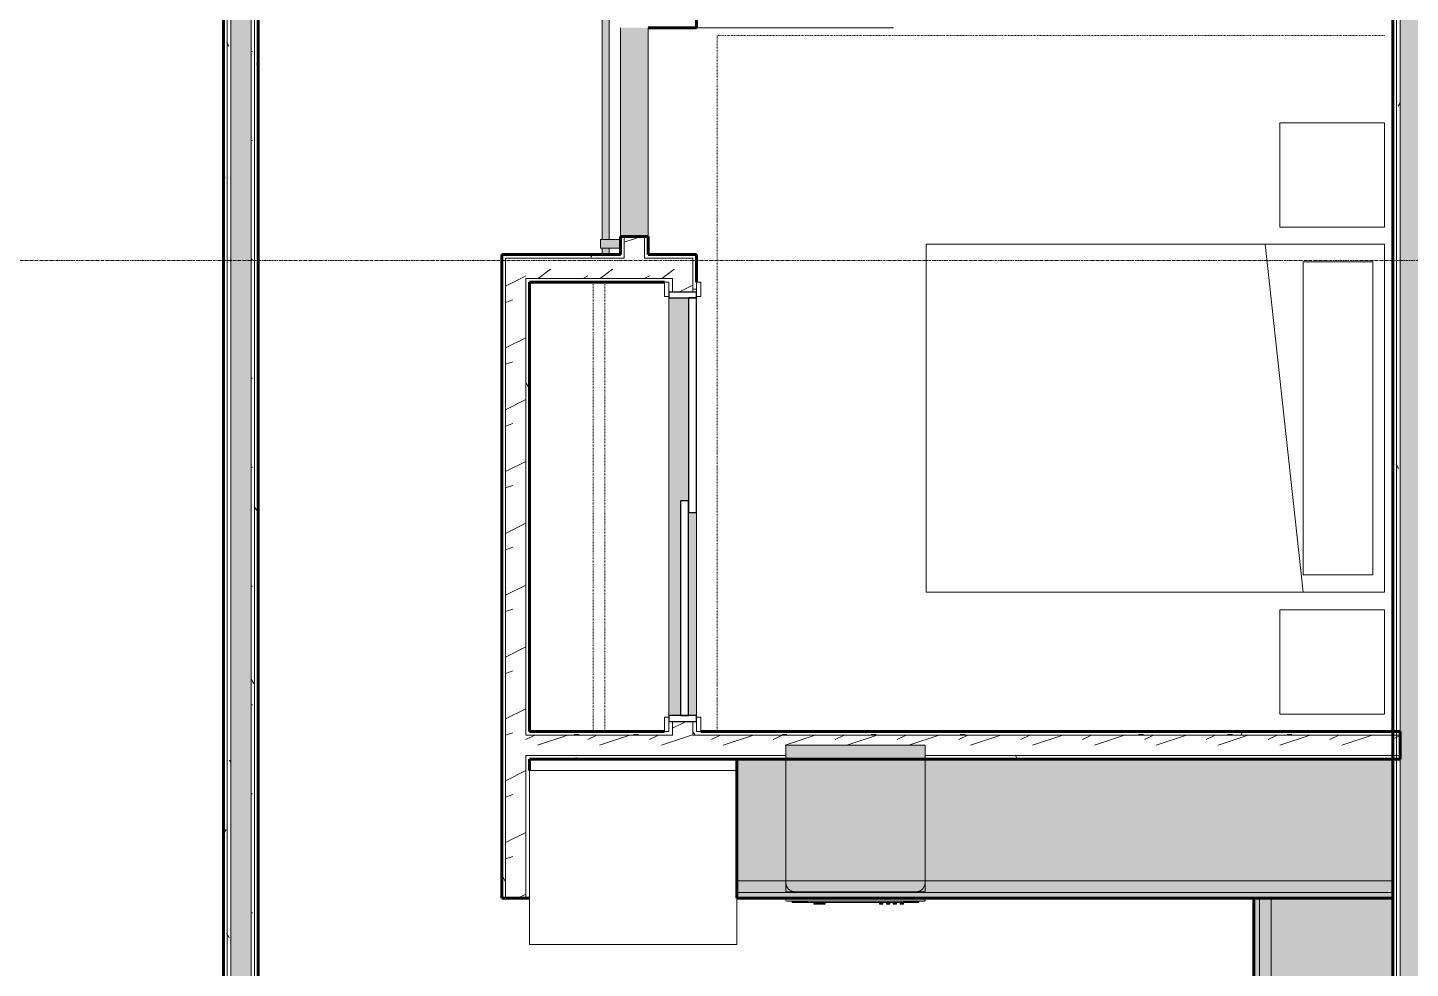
# Model space of a CAD drawing. Header units: inches. Extents: x -4061 to -1937, y 10959 to 12323.
# Drawn here: x -2751.5 to -2513.1, y 11413.1 to 11575.3 of the extents above; entities that cross this region are included whole.
import ezdxf

# ---------------------------------------------------------------- set-up
doc = ezdxf.new("R2010")
doc.units = ezdxf.units.IN
doc.header["$MEASUREMENT"] = 0
doc.linetypes.add('Dash', pattern=[0.25, 0.125, -0.125])
doc.linetypes.add('Grid Line 1_2_', pattern=[0.875, 0.5, -0.125, 0.125, -0.125])
for name, color, linetype, lineweight in [('0-1', 7, 'Continuous', 5), ('0-2', 250, 'Continuous', 9), ('A-DOOR-1', 250, 'Continuous', 9), ('A-DOOR-2', 50, 'Continuous', 30), ('A-DOOR-3', 90, 'Continuous', 18), ('A-DOOR-4', 135, 'Continuous', 18), ('A-DOOR-5', 7, 'Continuous', 18), ('A-DOOR-6', 10, 'Continuous', 60), ('A-DOOR-FRAM-1', 50, 'Continuous', 30), ('A-WALL', 113, 'Continuous', 18), ('A-WALL-1', 8, 'Continuous', 5), ('A-WALL-2', 10, 'Continuous', 60), ('A-WALL-3', 7, 'Continuous', 18), ('A-WALL-PATT-1', 250, 'Continuous', 9), ('A-WALL-PATT-2', 55, 'Continuous', 9), ('A-WALL-PATT-6', 111, 'Continuous', 9), ('I-FURN-1', 250, 'Continuous', 9), ('I-FURN-HDLN-1', 250, 'Dash', 9), ('I-WALL-2', 2, 'Continuous', 60), ('Q-CASE-1', 53, 'Continuous', 9), ('Q-CASE-2', 10, 'Continuous', 60), ('Q-CASE-3', 250, 'Continuous', 9), ('Q-CASE-HDLN-1', 250, 'Dash', 9), ('Q-SPCQ-1', 250, 'Continuous', 9), ('Q-SPCQ-2', 55, 'Continuous', 9), ('S-GRID-1', 1, 'Grid Line 1_2_', 9)]:
    doc.layers.add(name, color=color, linetype=linetype, lineweight=lineweight)
pattern_1 = [(216.87, (4.265, 10.662), (31.9871619, 21.32545714), [5.331, -47.981]), (206.565, (10.662, 7.464), (-10.662476, -10.6620098), [11.921, -11.921]), (198.435, (10.662, 2.132), (-21.32449365, -10.6625869), [6.744, -26.974])]
pattern_2 = [(0, (0, 0), (20.48, 5.12), [0.845, -14.515, 0.845, -14.515, -81.92]), (0, (0, 0), (20.48, 5.12), [-30.72, 0.845, -29.875, 0.845, -14.515, -35.84]), (0, (0, 0), (20.48, 5.12), [-76.8, 0.845, -9.395, 0.845, -24.755]), (120, (7.68, 2.56), (-14.67405, 15.1762003), [0.845, -14.515, 0.845, -14.515, -81.92]), (120, (7.68, 2.56), (-14.67405, 15.1762003), [-30.72, 0.845, -29.875, 0.845, -14.515, -35.84]), (120, (7.68, 2.56), (-14.67405, 15.1762003), [-76.8, 0.845, -9.395, 0.845, -24.755]), (240, (10.24, 12.8), (-5.80595, -20.2962003), [0.845, -14.515, 0.845, -14.515, -81.92]), (240, (10.24, 12.8), (-5.80595, -20.2962003), [-30.72, 0.845, -29.875, 0.845, -14.515, -35.84]), (240, (10.24, 12.8), (-5.80595, -20.2962003), [-76.8, 0.845, -9.395, 0.845, -24.755])]
pattern_3 = [(161.57, (0.32, 0.32), (-2.560496185, -0.000537386), [0, -18.214, 2.022, 0]), (18.43, (-0.32, 0.32), (-2.560496185, 0.000537386), [0, -18.214, 2.022, 0]), (108.43, (0.32, 0.32), (1.27922091, -6.400876726), [6.07, -14.166]), (71.57, (-0.32, 0.32), (1.27922091, 6.400876726), [6.07, -14.166])]

# ---------------------------------------------------------------- blocks, each defined once
blk = doc.blocks.new('FOLDING_SLIDING CLOSET - 72_ x 80_-1372823-ENLARGED RCP - 2ND FLOOR PLAN - EAST')
at = {"layer": 'A-DOOR-1'}
for p, q in [((-36.25, 3), (-38.75, 3)), ((-38.75, 3), (-38.75, 2.25)), ((-36.25, 2.25), (-36.25, 3)), ((38.75, 3), (36.25, 3)), ((36.25, 3), (36.25, 2.25)), ((38.75, 2.25), (38.75, 3)), ((-38.75, 2.25), (-36.25, 2.25)), ((36.25, 2.25), (38.75, 2.25)), ((-36.25, -2.5), (-38.75, -2.5)), ((-38.75, -2.5), (-38.75, -3.25)), ((-38.75, -3.25), (-36.25, -3.25)), ((-36.25, -3.25), (-36.25, -2.5)), ((38.75, -2.5), (36.25, -2.5)), ((36.25, -2.5), (36.25, -3.25)), ((36.25, -3.25), (38.75, -3.25)), ((38.75, -3.25), (38.75, -2.5))]:
    blk.add_line(p, q, dxfattribs=at)
at = {"layer": 'A-DOOR-2'}
for p, q in [((1, 2.25), (-36, 2.25)), ((-36, 2.25), (-36, 0.875)), ((-36, 0.875), (1, 0.875)), ((36, 0.875), (-1, 0.875)), ((-1, 0.875), (-1, -0.5)), ((1, 0.875), (1, 2.25)), ((36, -0.5), (36, 0.875)), ((-1, -0.5), (36, -0.5))]:
    blk.add_line(p, q, dxfattribs=at)
at = {"layer": 'A-DOOR-FRAM-1'}
for p, q in [((-36, 2.25), (-37, 2.25)), ((-37, 2.25), (-37, -2.5)), ((-36, -2.5), (-36, 2.25)), ((36, 2.25), (36, -2.5)), ((37, 2.25), (36, 2.25)), ((37, -2.5), (37, 2.25)), ((-37, -2.5), (-36, -2.5)), ((36, -2.5), (37, -2.5))]:
    blk.add_line(p, q, dxfattribs=at)
blk = doc.blocks.new('Refrigerator_-_Side-by-Side_6047 - 36_ X 30_-1372843-ENLARGED RCP - 2ND FLOOR PLAN - EAST')
at = {"layer": 'Q-SPCQ-1'}
for p, q in [((-17.88, 15.58), (17.87, 15.58)), ((-17.88, -14.42), (-17.88, 15.58)), ((17.87, 15.58), (17.87, -14.42)), ((17.87, -14.42), (-17.88, -14.42))]:
    blk.add_line(p, q, dxfattribs=at)
blk = doc.blocks.new('OD_CW_Base Cabinet - OD_CW_Base Cabinet-1965007-ENLARGED RCP - 2ND FLOOR PLAN - EAST')
at = {"layer": 'Q-CASE-1'}
for points in [[(113.84, 24), (0.74, 24), (0.74, 3), (113.84, 3), (113.84, 15.55)], [(90.46, 3), (33.18, 3), (33.18, 1.13), (9.18, 1.13), (9.18, 3), (0.74, 3), (0.74, 1), (113.84, 1), (113.84, 3), (90.84, 3)], [(36.4, 1), (0.74, 1), (0.74, 0), (113.84, 0), (113.84, 1), (67.06, 1)]]:
    blk.add_hatch(color=256, dxfattribs=at).paths.add_polyline_path(points, flags=0)
at = {"layer": 'Q-CASE-2'}
for p, q in [((113.84, 24), (0.74, 24)), ((0.74, 24), (0.74, 0)), ((113.84, 0), (113.84, 24)), ((0.74, 0), (113.84, 0))]:
    blk.add_line(p, q, dxfattribs=at)
at = {"layer": 'Q-CASE-3'}
for p, q in [((0.74, 24), (0.74, 3)), ((0.74, 24), (113.84, 24)), ((113.84, 3), (113.84, 24)), ((0.74, 3), (113.84, 3)), ((113.84, 1), (113.84, 3)), ((0.74, 1), (113.84, 1)), ((0.74, 1), (113.84, 1)), ((0.74, 0), (92.84, 0)), ((113.84, 0), (113.84, 1))]:
    blk.add_line(p, q, dxfattribs=at)
blk = doc.blocks.new('Dishwasher_15404 - 34_ counter-V4-ENLARGED RCP - 2ND FLOOR PLAN - EAST')
at = {"layer": 'Q-SPCQ-2'}
h = blk.add_hatch(color=256, dxfattribs=at)
h.paths.add_polyline_path([(0, 0), (2.38, 0), (2.38, 24), (0, 24)], flags=0)
h.paths.add_polyline_path([(23.38, 11.89), (23.38, 0), (23.68, 0), (24.08, 0.05), (24.46, 0.21), (24.83, 0.52), (25.04, 0.79), (25.2, 1.17), (25.25, 1.57), (25.25, 22.43), (25.17, 22.9), (24.98, 23.29), (24.74, 23.58), (24.46, 23.79), (24.08, 23.95), (23.68, 24), (23.38, 24), (23.38, 19.56)], flags=0)
h = blk.add_hatch(color=256, dxfattribs=at)
h.paths.add_polyline_path([(23.68, 0), (25.25, 0), (25.25, 1.57), (25.2, 1.17), (24.96, 0.67), (24.74, 0.42), (24.46, 0.21), (24.08, 0.05)], flags=0)
h.paths.add_polyline_path([(23.68, 24), (24.08, 23.95), (24.46, 23.79), (24.83, 23.48), (25.04, 23.21), (25.22, 22.75), (25.25, 22.69), (25.25, 24), (23.95, 24)], flags=0)
for points in [[(26.38, 0.14), (26.38, 0), (26.73, 0.01), (26.82, 0.06), (26.87, 0.2), (26.85, 23.86), (26.82, 23.94), (26.68, 24), (26.38, 24), (26.38, 4.23)], [(26.87, 21.39), (27.12, 21.39), (27.12, 22.91), (26.87, 22.91)], [(26.87, 20.79), (26.87, 20.19), (27.12, 20.19), (27.12, 21.39), (26.87, 21.39), (26.87, 21.01)], [(26.87, 11.89), (26.87, 3.81), (27.12, 3.81), (27.12, 20.19), (26.87, 20.19), (26.87, 19.56)], [(27.12, 20.28), (27.12, 19.69), (27.37, 19.69), (27.37, 20.28)], [(27.12, 18.51), (27.37, 18.51), (27.37, 19.1), (27.12, 19.1)], [(27.12, 17.33), (27.37, 17.33), (27.37, 17.92), (27.12, 17.92)], [(27.12, 16.15), (27.37, 16.15), (27.37, 16.74), (27.12, 16.74)], [(27.12, 6.5), (27.12, 5.81), (27.37, 5.81), (27.37, 6.79), (27.12, 6.79), (27.12, 6.66)], [(27.12, 5.55), (27.12, 4.82), (27.37, 4.82), (27.37, 5.81), (27.12, 5.81)], [(26.87, 3.56), (26.87, 2.61), (27.12, 2.61), (27.12, 3.81), (26.87, 3.81)], [(26.87, 1.09), (27.12, 1.09), (27.12, 2.61), (26.87, 2.61)]]:
    blk.add_hatch(color=256, dxfattribs=at).paths.add_polyline_path(points, flags=0)
h = blk.add_hatch(color=256, dxfattribs=at)
h.paths.add_polyline_path([(25.07, 0.85), (25.12, 0.95), (25.08, 0.9)], flags=0)
h.paths.add_polyline_path([(25.2, 1.2), (25.22, 1.25), (25.2, 1.23)], flags=0)
at = {"layer": 'Q-SPCQ-1'}
for p, q in [((0, 24), (23.68, 24)), ((0, 0), (0, 24)), ((23.68, 24), (25.25, 24)), ((25.25, 24), (25.25, 22.43)), ((26.38, 24), (26.68, 24)), ((25.25, 22.43), (25.25, 1.57)), ((26.87, 23.8), (26.87, 0.2)), ((26.87, 22.91), (27.12, 22.91)), ((27.12, 21.39), (27.12, 22.91)), ((27.12, 20.19), (27.12, 21.39)), ((27.12, 20.28), (27.37, 20.28)), ((27.12, 3.81), (27.12, 20.19)), ((27.12, 19.69), (27.37, 19.69)), ((27.12, 19.1), (27.37, 19.1)), ((27.37, 19.69), (27.37, 20.28)), ((27.37, 18.51), (27.37, 19.1)), ((27.12, 18.51), (27.37, 18.51)), ((27.12, 17.92), (27.37, 17.92)), ((27.12, 17.33), (27.37, 17.33)), ((27.12, 16.74), (27.37, 16.74)), ((27.37, 17.33), (27.37, 17.92)), ((27.37, 16.15), (27.37, 16.74)), ((27.12, 16.15), (27.37, 16.15)), ((27.37, 6.79), (27.12, 6.79)), ((27.12, 4.82), (27.37, 4.82)), ((27.37, 5.81), (27.37, 6.79)), ((27.37, 4.82), (27.37, 5.81)), ((27.12, 2.61), (27.12, 3.81)), ((27.12, 1.09), (27.12, 2.61)), ((23.68, 0), (0, 0)), ((25.25, 1.57), (25.25, 0)), ((26.87, 1.09), (27.12, 1.09)), ((25.25, 0), (23.68, 0)), ((26.68, 0), (26.38, 0))]:
    blk.add_line(p, q, dxfattribs=at)
for centre, radius, start, end in [((23.68, 22.43), 1.57, 360, 90), ((26.68, 23.8), 0.197, 360, 90), ((23.68, 22.43), 1.57, 32.077, 42.3359), ((23.68, 22.43), 1.57, 17.8182, 27.5266), ((23.68, 22.43), 1.57, 360, 13.6425), ((23.68, 1.57), 1.57, 270, 360), ((23.68, 1.57), 1.57, 317.6641, 327.923), ((23.68, 1.57), 1.57, 332.4734, 342.1818), ((23.68, 1.57), 1.57, 346.3575, 360), ((26.68, 0.2), 0.197, 270, 360), ((26.68, 0.2), 0.197, 285, 345)]:
    blk.add_arc(centre, radius, start, end, dxfattribs=at)
blk = doc.blocks.new('OD_CW_Base Cabinet - OD_CW_Base Cabinet-1965008-ENLARGED RCP - 2ND FLOOR PLAN - EAST')
at = {"layer": 'Q-CASE-1'}
for points in [[(0.74, 3), (133.01, 3), (133.01, 24), (0.74, 24)], [(0.74, 0.63), (0.74, 0), (133.01, 0), (133.01, 1), (70.97, 1), (70.97, 0.63), (46.97, 0.63), (46.97, 1), (0.74, 1)]]:
    blk.add_hatch(color=256, dxfattribs=at).paths.add_polyline_path(points, flags=0)
h = blk.add_hatch(color=256, dxfattribs=at)
h.paths.add_polyline_path([(0.74, 1), (46.97, 1), (46.97, 3), (0.74, 3)], flags=0)
h.paths.add_polyline_path([(70.97, 3), (70.97, 1), (133.01, 1), (133.01, 3)], flags=0)
at = {"layer": 'Q-CASE-2'}
for p, q in [((133.01, 24), (0.74, 24)), ((0.74, 24), (0.74, 0)), ((133.01, 0), (133.01, 24)), ((0.74, 0), (133.01, 0))]:
    blk.add_line(p, q, dxfattribs=at)
at = {"layer": 'Q-CASE-3'}
for p, q in [((0.74, 24), (0.74, 3)), ((0.74, 24), (133.01, 24)), ((133.01, 3), (133.01, 24)), ((0.74, 3), (0.74, 1)), ((0.74, 3), (133.01, 3)), ((133.01, 1), (133.01, 3)), ((0.74, 1), (0.74, 0)), ((0.74, 1), (46.97, 1)), ((0.74, 1), (46.97, 1)), ((0.74, 0), (133.01, 0)), ((70.97, 1), (133.01, 1)), ((70.97, 1), (133.01, 1)), ((133.01, 0), (133.01, 1))]:
    blk.add_line(p, q, dxfattribs=at)
blk = doc.blocks.new('Interior_barn_door_18732 - Interior_barn_door_18732-1655839-ENLARGED RCP - 2ND FLOOR PLAN - EAST')
at = {"layer": 'A-DOOR-3'}
for points in [[(-23.44, -5.82), (-23.68, -5.82), (-23.66, -6.07), (-23.44, -6.07), (-23.44, -6)], [(-22.58, -6.32), (-23.63, -6.32), (-23.63, -6.57), (-22.49, -6.56), (-22.52, -6.32), (-22.56, -6.32)], [(-23.44, -5.82), (-23.44, -6.07), (-22.69, -6.07), (-22.69, -5.82)], [(-23.24, -6.07), (-23.31, -6.07), (-23.28, -6.32), (-22.82, -6.32), (-22.85, -6.07), (-23.2, -6.07)], [(-22.69, -5.82), (-22.67, -6.07), (-22.45, -6.07), (-22.47, -5.82), (-22.63, -5.82)], [(-22.49, -6.32), (-22.49, -6.57), (-20.63, -6.57), (-20.63, -6.32), (-22.41, -6.32)]]:
    blk.add_hatch(color=256, dxfattribs=at).paths.add_polyline_path(points, flags=0)
at = {"layer": 'A-DOOR-4'}
h = blk.add_hatch(color=256, dxfattribs=at)
h.paths.add_polyline_path([(19.69, -2.38), (18.5, -2.38), (18.5, -5.85), (20, -5.85), (20, -2.38)], flags=0)
h.paths.add_polyline_path([(-59, -2.38), (-59, -5.85), (-57.5, -5.85), (-57.5, -2.38), (-58.69, -2.38)], flags=0)
h = blk.add_hatch(color=256, dxfattribs=at)
h.paths.add_polyline_path([(18.5, -4.32), (-19.9, -4.34), (-19.9, -4.95), (18.5, -4.94), (18.5, -4.32)], flags=0)
h.paths.add_polyline_path([(-60, -4.32), (-60, -4.95), (-59, -4.95), (-59, -4.32)], flags=0)
h.paths.add_polyline_path([(21, -4.32), (20, -4.34), (20, -4.95), (21, -4.95), (21, -4.34)], flags=0)
h.paths.add_polyline_path([(-55.9, -4.32), (-57.5, -4.34), (-57.5, -4.95), (-55.9, -4.95), (-55.9, -4.34)], flags=0)
for points in [[(-37.88, -4.07), (-55.9, -4.07), (-55.9, -5.82), (-19.9, -5.82), (-19.9, -4.07), (-30.22, -4.07)], [(-53.56, -5.82), (-53.56, -6), (-52.06, -6), (-52.06, -5.82), (-53.21, -5.82)]]:
    blk.add_hatch(color=256, dxfattribs=at).paths.add_polyline_path(points, flags=0)
h = blk.add_hatch(color=256, dxfattribs=at)
h.paths.add_polyline_path([(-59, -4.95), (-60, -4.95), (-60, -5.57), (-59, -5.55), (-59, -5.11)], flags=0)
h.paths.add_polyline_path([(-19.9, -4.95), (-19.9, -5.57), (18.5, -5.55), (18.5, -4.95), (-14.89, -4.95)], flags=0)
h.paths.add_polyline_path([(-57.5, -4.95), (-57.5, -5.57), (-55.9, -5.55), (-55.9, -4.95)], flags=0)
h.paths.add_polyline_path([(20, -4.95), (20, -5.57), (21, -5.55), (21, -4.95)], flags=0)
h = blk.add_hatch(color=256, dxfattribs=at)
h.paths.add_polyline_path([(-22.45, -5.82), (-22.45, -6), (-22.23, -6), (-22.23, -5.82)], flags=0)
h.paths.add_polyline_path([(-23.73, -5.82), (-23.73, -6), (-23.68, -6), (-23.68, -5.82)], flags=0)
at = {"layer": 'A-DOOR-1'}
for p, q in [((-23.69, -5.82), (-23.69, -6.07)), ((-23.68, -6.07), (-23.69, -6.07)), ((-23.69, -6.07), (-23.44, -6.07)), ((-22.49, -6.32), (-23.63, -6.32)), ((-23.63, -6.32), (-23.63, -6.57)), ((-23.63, -6.57), (-22.49, -6.57)), ((-23.44, -6.07), (-22.69, -6.07)), ((-23.32, -6.07), (-23.32, -6.32)), ((-23.32, -6.07), (-23.32, -6.32)), ((-22.82, -6.32), (-22.82, -6.07)), ((-22.82, -6.32), (-22.82, -6.07)), ((-22.69, -6.07), (-22.44, -6.07)), ((-22.49, -6.57), (-22.49, -6.32)), ((-22.44, -6.07), (-22.45, -6.07)), ((-22.44, -6.07), (-22.44, -5.82)), ((-20.62, -6.57), (-20.62, -6.32))]:
    blk.add_line(p, q, dxfattribs=at)
for points, knots in [([(-22.49, -6.57), (-22.4, -6.57), (-22.1, -6.57), (-21.53, -6.57), (-21, -6.57), (-20.74, -6.57), (-20.61, -6.57), (-20.62, -6.57), (-20.64, -6.57)], [0.1495851, 0.1495851, 0.1495851, 0.1495851, 0.2105513, 0.2964689, 0.3707648, 0.4376596, 0.4969616, 0.5310493, 0.5310493, 0.5310493, 0.5310493]), ([(-20.64, -6.32), (-20.62, -6.32), (-20.61, -6.32), (-20.73, -6.32), (-21.01, -6.32), (-21.53, -6.32), (-22.12, -6.32), (-22.38, -6.32), (-22.48, -6.32)], [-0.5310493, -0.5310493, -0.5310493, -0.5310493, -0.4969616, -0.4376596, -0.3707648, -0.2964689, -0.2105513, -0.1495851, -0.1495851, -0.1495851, -0.1495851])]:
    blk.add_open_spline(points, degree=3, knots=knots, dxfattribs=at)
at = {"layer": 'A-DOOR-5'}
for p, q in [((-59, -5.85), (-59, -2.38)), ((-57.5, -2.38), (-57.5, -5.85)), ((18.5, -5.85), (18.5, -2.38)), ((20, -2.38), (20, -5.85)), ((-59, -4.32), (-60, -4.32)), ((-60, -4.32), (-60, -4.95)), ((-55.9, -4.32), (-57.5, -4.32)), ((-55.9, -5.82), (-55.9, -4.07)), ((-55.9, -4.07), (-19.9, -4.07)), ((-19.9, -4.07), (-19.9, -5.82)), ((18.5, -4.32), (-19.9, -4.32)), ((21, -4.32), (20, -4.32)), ((21, -4.95), (21, -4.32)), ((-60, -4.95), (-60, -5.57)), ((-60, -5.57), (-59, -5.57)), ((-57.5, -5.85), (-59, -5.85)), ((-57.5, -5.57), (-55.9, -5.57)), ((-19.9, -5.82), (-55.9, -5.82)), ((-19.9, -5.57), (18.5, -5.57)), ((20, -5.85), (18.5, -5.85)), ((20, -5.57), (21, -5.57)), ((21, -5.57), (21, -4.95))]:
    blk.add_line(p, q, dxfattribs=at)
at = {"layer": 'A-DOOR-6'}
for p, q in [((-53.56, -6), (-53.56, -5.82)), ((-52.06, -6), (-53.56, -6)), ((-52.06, -5.82), (-52.06, -6)), ((-23.73, -6), (-23.73, -5.82)), ((-23.68, -6), (-23.73, -6)), ((-22.23, -6), (-22.45, -6)), ((-22.23, -5.82), (-22.23, -6))]:
    blk.add_line(p, q, dxfattribs=at)
blk = doc.blocks.new('OD_CW_Closet - OD_CW_Closet-1690852-ENLARGED RCP - 2ND FLOOR PLAN - EAST')
at = {"layer": 'Q-CASE-HDLN-1'}
for p, q in [((0.74, 13), (78.24, 13)), ((0.74, 11), (78.24, 11)), ((3.24, 0), (75.74, 0))]:
    blk.add_line(p, q, dxfattribs=at)
blk = doc.blocks.new('Bed-Standard - Queen 60_ x 79_-1242961-ENLARGED RCP - 2ND FLOOR PLAN - EAST')
at = {"layer": 'I-FURN-1'}
for p, q in [((40.69, 37.7), (-19.31, 37.7)), ((-19.31, 37.7), (-19.31, -41.3)), ((40.69, -41.3), (40.69, 37.7)), ((-16.31, 35.7), (-16.31, 23.7)), ((-16.31, 35.7), (37.69, 35.7)), ((37.69, 35.7), (37.69, 23.7)), ((40.69, 23.7), (-19.31, 17.13)), ((-16.31, 23.7), (37.69, 23.7)), ((-19.31, -41.3), (40.69, -41.3))]:
    blk.add_line(p, q, dxfattribs=at)
at = {"layer": 'I-FURN-HDLN-1'}
for p, q in [((-55.31, 37.7), (-55.31, -77.3)), ((64.69, -77.3), (64.69, 37.7)), ((-55.31, -77.3), (64.69, -77.3))]:
    blk.add_line(p, q, dxfattribs=at)
blk = doc.blocks.new('Table-Night Stand - 18_ x 18_ x 24_-1352623-ENLARGED RCP - 2ND FLOOR PLAN - EAST')
at = {"layer": 'I-FURN-1'}
for p, q in [((18.15, 18), (0.15, 18)), ((0.15, 18), (0.15, 0)), ((18.15, 0), (18.15, 18)), ((0.15, 0), (18.15, 0))]:
    blk.add_line(p, q, dxfattribs=at)
blk = doc.blocks.new('CTR - 1st Phase - Unit Layouts_rvt-1-ENLARGED RCP - 2ND FLOOR PLAN - EAST')
at = {"layer": 'A-WALL-1'}
blk.add_hatch(color=256, dxfattribs=at).paths.add_polyline_path([(-2645.12, 11539.32), (-2644.52, 11539.32), (-2644.52, 11575.32), (-2649.27, 11575.32), (-2649.27, 11539.32), (-2645.15, 11539.32)], flags=0)
h = blk.add_hatch(color=256, dxfattribs=at)
h.paths.add_polyline_path([(-2638.95, 11456.72), (-2638.95, 11493.72), (-2637.58, 11493.72), (-2637.58, 11528.72), (-2640.95, 11528.72), (-2640.95, 11456.72), (-2640.33, 11456.72)], flags=0)
h.paths.add_polyline_path([(-2637.58, 11456.72), (-2636.2, 11456.72), (-2636.2, 11491.72), (-2637.58, 11491.72), (-2637.58, 11474.21)], flags=0)
at = {"layer": 'A-WALL-PATT-1'}
h = blk.add_hatch(dxfattribs=at)
h.set_pattern_fill('FP_1', color=256, style=0, pattern_type=2)
h.set_pattern_definition(pattern_2)
h.paths.add_polyline_path([(-2648.65, 11535.6), (-2648.65, 11536.22), (-2669.72, 11536.22), (-2669.72, 11535.6), (-2649.27, 11535.6)], flags=0)
h.paths.add_polyline_path([(-2640.33, 11535.6), (-2636.83, 11535.6), (-2636.83, 11536.22), (-2645.15, 11536.22), (-2645.15, 11535.6), (-2640.95, 11535.6)], flags=0)
h = blk.add_hatch(dxfattribs=at)
h.set_pattern_fill('FP_1', color=256, style=0, pattern_type=2)
h.set_pattern_definition(pattern_2)
h.paths.add_polyline_path([(-2669.72, 11425.22), (-2669.1, 11425.22), (-2669.1, 11535.6), (-2669.72, 11535.6), (-2669.72, 11436.62)], flags=0)
h = blk.add_hatch(dxfattribs=at)
h.set_pattern_fill('FP_1', color=256, style=0, pattern_type=2)
h.set_pattern_definition(pattern_2)
h.paths.add_polyline_path([(-2636.83, 11453.97), (-2636.2, 11453.97), (-2636.2, 11455.72), (-2636.83, 11455.72)], flags=0)
h.paths.add_polyline_path([(-2636.2, 11529.72), (-2636.2, 11536.22), (-2636.83, 11536.22), (-2636.83, 11529.72)], flags=0)
h = blk.add_hatch(dxfattribs=at)
h.set_pattern_fill('FP_1', color=256, style=0, pattern_type=2)
h.set_pattern_definition(pattern_2)
h.paths.add_polyline_path([(-2665.6, 11425.22), (-2664.97, 11425.22), (-2664.97, 11449.85), (-2665.6, 11449.85), (-2665.6, 11436.62)], flags=0)
h.paths.add_polyline_path([(-2665.6, 11453.35), (-2664.97, 11453.35), (-2664.97, 11531.47), (-2665.6, 11531.47), (-2665.6, 11474.21)], flags=0)
h = blk.add_hatch(dxfattribs=at)
h.set_pattern_fill('FP_1', color=256, style=0, pattern_type=2)
h.set_pattern_definition(pattern_2)
h.paths.add_polyline_path([(-2640.95, 11453.35), (-2640.33, 11453.35), (-2640.33, 11453.97), (-2664.97, 11453.97), (-2664.97, 11453.35), (-2641.7, 11453.35)], flags=0)
h.paths.add_polyline_path([(-2516.12, 11453.35), (-2516.12, 11453.97), (-2636.83, 11453.97), (-2636.83, 11453.35), (-2522.48, 11453.35)], flags=0)
h = blk.add_hatch(dxfattribs=at)
h.set_pattern_fill('FP_1', color=256, style=0, pattern_type=2)
h.set_pattern_definition(pattern_2)
h.paths.add_polyline_path([(-2664.97, 11449.22), (-2620.78, 11449.22), (-2620.78, 11449.85), (-2664.97, 11449.85)], flags=0)
h.paths.add_polyline_path([(-2522.48, 11449.22), (-2516.12, 11449.22), (-2516.12, 11449.85), (-2596.78, 11449.85), (-2596.78, 11449.22), (-2553.14, 11449.22)], flags=0)
at = {"layer": 'A-WALL-PATT-2'}
h = blk.add_hatch(dxfattribs=at)
h.set_pattern_fill('FP_2', color=256, style=0, pattern_type=2)
h.set_pattern_definition(pattern_1)
h.paths.add_polyline_path([(-2648.65, 11535.6), (-2645.15, 11535.6), (-2645.15, 11539.32), (-2648.65, 11539.32), (-2648.65, 11536.22)], flags=0)
h.paths.add_polyline_path([(-2648.65, 11575.32), (-2645.15, 11575.32), (-2645.15, 11623.64), (-2648.65, 11623.64), (-2648.65, 11577.56)], flags=0)
h = blk.add_hatch(dxfattribs=at)
h.set_pattern_fill('FP_2', color=256, style=0, pattern_type=2)
h.set_pattern_definition(pattern_1)
h.paths.add_polyline_path([(-2640.95, 11532.1), (-2640.33, 11532.11), (-2640.33, 11535.6), (-2669.1, 11535.6), (-2669.1, 11532.1), (-2644.52, 11532.1)], flags=0)
h = blk.add_hatch(dxfattribs=at)
h.set_pattern_fill('FP_2', color=256, style=0, pattern_type=2)
h.set_pattern_definition(pattern_1)
h.paths.add_polyline_path([(-2636.83, 11453.35), (-2636.83, 11455.72), (-2640.33, 11455.72), (-2640.33, 11453.35)], flags=0)
h.paths.add_polyline_path([(-2640.33, 11529.72), (-2636.83, 11529.72), (-2636.83, 11535.6), (-2640.33, 11535.6), (-2640.33, 11531.81)], flags=0)
h = blk.add_hatch(dxfattribs=at)
h.set_pattern_fill('FP_2', color=256, style=0, pattern_type=2)
h.set_pattern_definition(pattern_1)
h.paths.add_polyline_path([(-2669.1, 11425.22), (-2665.6, 11425.22), (-2665.6, 11532.1), (-2669.1, 11532.1), (-2669.1, 11436.62)], flags=0)
h = blk.add_hatch(dxfattribs=at)
h.set_pattern_fill('FP_2', color=256, style=0, pattern_type=2)
h.set_pattern_definition(pattern_1)
h.paths.add_polyline_path([(-2516.12, 11449.85), (-2514.87, 11449.85), (-2514.87, 11453.35), (-2665.6, 11453.35), (-2665.6, 11449.85), (-2620.78, 11449.85), (-2620.78, 11451.6), (-2596.78, 11451.6), (-2596.78, 11449.85), (-2522.48, 11449.85)], flags=0)
at = {"layer": 'A-WALL-2'}
for p, q in [((-2636.2, 11580.07), (-2636.2, 11575.32)), ((-2636.2, 11575.32), (-2644.52, 11575.32)), ((-2649.27, 11536.22), (-2649.27, 11539.32)), ((-2649.27, 11539.32), (-2644.52, 11539.32)), ((-2644.52, 11539.32), (-2644.52, 11536.22)), ((-2669.72, 11536.22), (-2649.27, 11536.22)), ((-2669.72, 11535.6), (-2669.72, 11536.22)), ((-2669.72, 11531.47), (-2669.72, 11535.6)), ((-2644.52, 11536.22), (-2640.95, 11536.22)), ((-2640.95, 11536.22), (-2636.83, 11536.22)), ((-2636.83, 11536.22), (-2636.2, 11536.22)), ((-2636.2, 11536.22), (-2636.2, 11531.47)), ((-2669.72, 11425.22), (-2669.72, 11531.47)), ((-2664.97, 11531.47), (-2664.97, 11453.97)), ((-2641.7, 11531.47), (-2664.97, 11531.47)), ((-2664.97, 11453.97), (-2641.7, 11453.97)), ((-2635.45, 11453.97), (-2514.87, 11453.97)), ((-2514.87, 11453.97), (-2514.87, 11449.22)), ((-2629.22, 11449.22), (-2664.97, 11449.22)), ((-2664.97, 11449.22), (-2664.97, 11447.22)), ((-2514.87, 11449.22), (-2516.12, 11449.22)), ((-2664.97, 11425.22), (-2669.72, 11425.22))]:
    blk.add_line(p, q, dxfattribs=at)
at = {"layer": 'A-WALL-3'}
for p, q in [((-2649.27, 11575.32), (-2649.27, 11539.32)), ((-2644.52, 11539.32), (-2644.52, 11575.32)), ((-2636.2, 11575.32), (-2602.2, 11575.32)), ((-2648.65, 11539.32), (-2648.65, 11536.22)), ((-2645.15, 11539.32), (-2645.15, 11536.22)), ((-2669.1, 11535.6), (-2669.1, 11532.1)), ((-2648.65, 11535.6), (-2669.1, 11535.6)), ((-2648.65, 11536.22), (-2648.65, 11535.6)), ((-2645.15, 11536.22), (-2645.15, 11535.6)), ((-2640.95, 11535.6), (-2645.15, 11535.6)), ((-2640.33, 11535.6), (-2640.95, 11535.6)), ((-2636.83, 11535.6), (-2640.33, 11535.6)), ((-2636.83, 11535.6), (-2636.83, 11529.72)), ((-2669.1, 11532.1), (-2669.1, 11531.47)), ((-2665.6, 11532.1), (-2665.6, 11531.47)), ((-2640.95, 11532.1), (-2665.6, 11532.1)), ((-2640.33, 11532.1), (-2640.95, 11532.1)), ((-2640.33, 11532.1), (-2640.33, 11529.72)), ((-2669.1, 11425.22), (-2669.1, 11531.47)), ((-2665.6, 11453.35), (-2665.6, 11531.47)), ((-2640.95, 11528.72), (-2640.95, 11456.72)), ((-2636.2, 11456.72), (-2636.2, 11491.72)), ((-2640.33, 11455.72), (-2640.33, 11453.97)), ((-2636.83, 11455.72), (-2636.83, 11453.97)), ((-2664.97, 11453.35), (-2665.6, 11453.35)), ((-2640.33, 11453.35), (-2664.97, 11453.35)), ((-2640.33, 11453.97), (-2640.33, 11453.35)), ((-2636.83, 11453.97), (-2636.83, 11453.35)), ((-2514.87, 11453.35), (-2636.83, 11453.35)), ((-2664.97, 11449.85), (-2665.6, 11449.85)), ((-2665.6, 11425.22), (-2665.6, 11449.85)), ((-2620.78, 11449.85), (-2664.97, 11449.85)), ((-2514.87, 11449.85), (-2596.78, 11449.85))]:
    blk.add_line(p, q, dxfattribs=at)
at = {"layer": '0-2'}
for name, p, rotation in [('Interior_barn_door_18732 - Interior_barn_door_18732-1655839-ENLARGED RCP - 2ND FLOOR PLAN - EAST', (-2646.9, 11557.32), 270.0000000000123), ('Bed-Standard - Queen 60_ x 79_-1242961-ENLARGED RCP - 2ND FLOOR PLAN - EAST', (-2555.3, 11518.66), 269.9999999999923), ('Table-Night Stand - 18_ x 18_ x 24_-1352623-ENLARGED RCP - 2ND FLOOR PLAN - EAST', (-2535.6, 11559.05), 269.9999999999923), ('OD_CW_Closet - OD_CW_Closet-1690852-ENLARGED RCP - 2ND FLOOR PLAN - EAST', (-2640.97, 11453.23), 89.99999999999298), ('FOLDING_SLIDING CLOSET - 72_ x 80_-1372823-ENLARGED RCP - 2ND FLOOR PLAN - EAST', (-2638.45, 11492.72), 269.9999999999995), ('Table-Night Stand - 18_ x 18_ x 24_-1352623-ENLARGED RCP - 2ND FLOOR PLAN - EAST', (-2535.6, 11475.12), 269.9999999999878), ('Dishwasher_15404 - 34_ counter-V4-ENLARGED RCP - 2ND FLOOR PLAN - EAST', (-2620.78, 11451.6), 270.0000000000096), ('Refrigerator_-_Side-by-Side_6047 - 36_ X 30_-1372843-ENLARGED RCP - 2ND FLOOR PLAN - EAST', (-2647.1, 11432.8), 180), ('OD_CW_Base Cabinet - OD_CW_Base Cabinet-1965008-ENLARGED RCP - 2ND FLOOR PLAN - EAST', (-2540.12, 11425.96), 270.0000000000126)]:
    blk.add_blockref(name, p, dxfattribs=dict(at, rotation=rotation))
blk.add_blockref('OD_CW_Base Cabinet - OD_CW_Base Cabinet-1965007-ENLARGED RCP - 2ND FLOOR PLAN - EAST', (-2629.96, 11425.22), dxfattribs=at)
blk = doc.blocks.new('CTR - 1st Phase - Shell_rvt-1-ENLARGED RCP - 2ND FLOOR PLAN - EAST')
at = {"layer": 'S-GRID-1'}
blk.add_line((-1936.83, 11535.19), (-4027.88, 11535.19), dxfattribs=at)

msp = doc.modelspace()

# ---------------------------------------------------------------- hatches: boundary and pattern name
at = {"layer": 'A-WALL-PATT-6'}
h = msp.add_hatch(dxfattribs=at)
h.set_pattern_fill('FP_1', color=256, style=0, pattern_type=2)
h.set_pattern_definition(pattern_2)
h.paths.add_polyline_path([(-2514.87, 11255.26), (-2514.87, 11449.85), (-2515.5, 11449.85), (-2515.5, 11255.26)], flags=0)
h.paths.add_polyline_path([(-2514.87, 11453.35), (-2514.87, 11644.24), (-2515.5, 11644.24), (-2515.5, 11453.35), (-2515.18, 11453.35)], flags=0)
h = msp.add_hatch(dxfattribs=at)
h.set_pattern_fill('FP_4', color=256, style=0, pattern_type=2)
h.set_pattern_definition(pattern_3)
h.paths.add_polyline_path([(-2514.87, 11255.26), (-2511.37, 11255.26), (-2511.38, 11644.86), (-2514.87, 11644.86), (-2514.87, 11286.29)], flags=0)
h = msp.add_hatch(dxfattribs=at)
h.set_pattern_fill('FP_1', color=256, style=0, pattern_type=2)
h.set_pattern_definition(pattern_2)
h.paths.add_polyline_path([(-2515.5, 11255.26), (-2515.5, 11354.99), (-2516.12, 11354.99), (-2516.12, 11255.26)], flags=0)
h.paths.add_polyline_path([(-2515.5, 11378.99), (-2515.5, 11449.85), (-2516.12, 11449.85), (-2516.12, 11378.99)], flags=0)
h.paths.add_polyline_path([(-2515.5, 11453.35), (-2515.5, 11643.61), (-2516.12, 11643.61), (-2516.12, 11453.35)], flags=0)
h = msp.add_hatch(dxfattribs=at)
h.set_pattern_fill('FP_1', color=256, style=0, pattern_type=2)
h.set_pattern_definition(pattern_2)
h.paths.add_polyline_path([(-2716.47, 11255.26), (-2716.47, 11623.01), (-2717.1, 11623.01), (-2717.1, 11255.26)], flags=0)
h = msp.add_hatch(dxfattribs=at)
h.set_pattern_fill('FP_4', color=256, style=0, pattern_type=2)
h.set_pattern_definition(pattern_3)
h.paths.add_polyline_path([(-2716.47, 11255.26), (-2712.97, 11255.26), (-2712.98, 11623.64), (-2716.47, 11623.64), (-2716.47, 11258.1)], flags=0)
h = msp.add_hatch(dxfattribs=at)
h.set_pattern_fill('FP_1', color=256, style=0, pattern_type=2)
h.set_pattern_definition(pattern_2)
h.paths.add_polyline_path([(-2712.97, 11255.26), (-2712.35, 11255.26), (-2712.35, 11623.01), (-2712.97, 11623.01), (-2712.97, 11256.26)], flags=0)
h = msp.add_hatch(dxfattribs=at)
h.set_pattern_fill('FP_1', color=256, style=0, pattern_type=2)
h.set_pattern_definition(pattern_2)
h.paths.add_polyline_path([(-2717.72, 11255.26), (-2717.1, 11255.26), (-2717.1, 11622.39), (-2717.72, 11622.39), (-2717.72, 11256.26)], flags=0)
h = msp.add_hatch(dxfattribs=at)
h.set_pattern_fill('FP_1', color=256, style=0, pattern_type=2)
h.set_pattern_definition(pattern_2)
h.paths.add_polyline_path([(-2712.35, 11255.26), (-2711.72, 11255.26), (-2711.72, 11622.39), (-2712.35, 11622.39), (-2712.35, 11256.26)], flags=0)

# ---------------------------------------------------------------- linework, layer by layer
at = {"layer": 'A-WALL'}
for p, q in [((-2515.5, 11644.24), (-2515.5, 11378.99)), ((-2514.87, 11644.86), (-2514.87, 11255.26)), ((-2717.1, 11623.01), (-2717.1, 11255.26)), ((-2716.47, 11623.64), (-2716.47, 11255.26)), ((-2712.97, 11623.64), (-2712.97, 11255.26)), ((-2712.35, 11623.01), (-2712.35, 11255.26))]:
    msp.add_line(p, q, dxfattribs=at)
at = {"layer": 'I-WALL-2'}
for p, q in [((-2516.12, 11449.22), (-2516.12, 11643.61)), ((-2717.72, 11371.01), (-2717.72, 11622.39)), ((-2711.72, 11622.39), (-2711.72, 11371))]:
    msp.add_line(p, q, dxfattribs=at)

# ---------------------------------------------------------------- block references
at = {"layer": '0-1'}
for name in ['CTR - 1st Phase - Shell_rvt-1-ENLARGED RCP - 2ND FLOOR PLAN - EAST', 'CTR - 1st Phase - Unit Layouts_rvt-1-ENLARGED RCP - 2ND FLOOR PLAN - EAST']:
    msp.add_blockref(name, (0, 0), dxfattribs=at)

doc.saveas('drawing.dxf')
